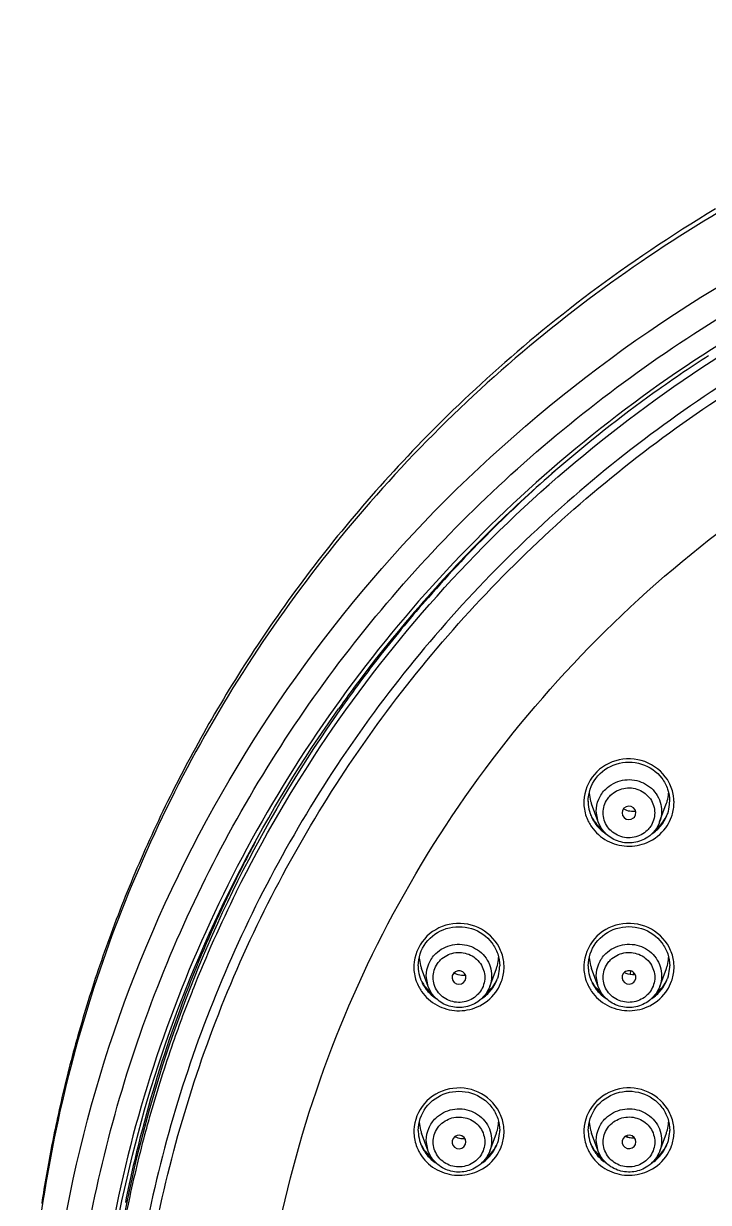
# Model space of a CAD drawing. Extents: x 4680 to 5808, y -3 to 824.
# Drawn here: x 5134.8 to 5164.6, y 553.1 to 604.4 of the extents above; entities that cross this region are included whole.
import ezdxf

# ---------------------------------------------------------------- set-up
doc = ezdxf.new("R2010")
doc.units = 0
doc.header["$LTSCALE"] = 4
doc.header["$MEASUREMENT"] = 0
for name, color, linetype in [('F3A55-R01_DXF_CONTINUOUS_LINE', 7, 'CONTINUOUS'), ('F3A55-R02_DXF_CONTINUOUS_LINE', 7, 'CONTINUOUS'), ('F3A55-R05_DXF_CONTINUOUS_LINE', 7, 'CONTINUOUS')]:
    doc.layers.add(name, color=color, linetype=linetype)

msp = doc.modelspace()

# ---------------------------------------------------------------- linework, layer by layer
at = {"layer": 'F3A55-R01_DXF_CONTINUOUS_LINE', "color": 9, "linetype": 'Continuous'}
for p, q in [((5161.212, 563.169), (5161.206, 563.037)), ((5161.353, 563.021), (5161.357, 563.101)), ((5161.342, 555.915), (5161.343, 555.944))]:
    msp.add_line(p, q, dxfattribs=at)
at = {"layer": 'F3A55-R01_DXF_CONTINUOUS_LINE', "color": 7, "linetype": 'Continuous'}
msp.add_line((5161.03, 555.998), (5161.081, 555.949), dxfattribs=at)
for points in [[(5164.923, 596.348), (5164.557, 596.128), (5164.195, 595.906), (5163.837, 595.683), (5163.482, 595.459), (5163.13, 595.234), (5162.782, 595.007), (5162.438, 594.78), (5162.097, 594.552), (5161.759, 594.324), (5161.425, 594.094), (5161.095, 593.864), (5160.768, 593.633), (5160.444, 593.401), (5160.124, 593.169), (5159.808, 592.937), (5159.495, 592.704), (5159.186, 592.47), (5158.88, 592.237), (5158.577, 592.003), (5158.279, 591.769), (5157.983, 591.535), (5157.692, 591.3), (5157.403, 591.066), (5157.119, 590.832), (5156.837, 590.598), (5156.56, 590.364), (5156.285, 590.13), (5156.015, 589.897), (5155.748, 589.664), (5155.484, 589.432), (5155.224, 589.2), (5154.967, 588.968), (5154.714, 588.737), (5154.465, 588.507), (5154.219, 588.278), (5153.976, 588.05), (5153.738, 587.822), (5153.502, 587.596), (5153.27, 587.37), (5153.041, 587.145), (5152.815, 586.921), (5152.592, 586.697), (5152.372, 586.474), (5152.155, 586.252), (5151.941, 586.031), (5151.729, 585.81), (5151.52, 585.59), (5151.314, 585.37), (5151.11, 585.151), (5150.908, 584.932), (5150.709, 584.714), (5150.512, 584.496), (5150.317, 584.278), (5150.124, 584.06), (5149.933, 583.843), (5149.744, 583.626), (5149.557, 583.409), (5149.371, 583.192), (5149.188, 582.975), (5149.006, 582.758), (5148.826, 582.541), (5148.647, 582.324), (5148.47, 582.107), (5148.295, 581.89), (5148.122, 581.674), (5147.95, 581.457), (5147.78, 581.241), (5147.611, 581.024), (5147.444, 580.808), (5147.279, 580.592), (5147.115, 580.375), (5146.953, 580.159), (5146.792, 579.943), (5146.633, 579.728), (5146.476, 579.512), (5146.319, 579.296), (5146.165, 579.08), (5146.012, 578.865), (5145.86, 578.65), (5145.71, 578.434), (5145.561, 578.219), (5145.414, 578.004), (5145.268, 577.789), (5145.123, 577.574), (5144.98, 577.36), (5144.839, 577.145), (5144.698, 576.93), (5144.559, 576.716), (5144.421, 576.502), (5144.285, 576.288), (5144.15, 576.074), (5144.016, 575.86), (5143.884, 575.646), (5143.753, 575.432), (5143.623, 575.218), (5143.494, 575.005), (5143.367, 574.791), (5143.24, 574.578), (5143.116, 574.365), (5142.992, 574.151), (5142.869, 573.938), (5142.748, 573.725), (5142.628, 573.513), (5142.509, 573.3), (5142.391, 573.087), (5142.275, 572.875), (5142.159, 572.663), (5142.045, 572.45), (5141.932, 572.239), (5141.82, 572.027), (5141.71, 571.815), (5141.6, 571.604), (5141.492, 571.393), (5141.385, 571.182), (5141.279, 570.971), (5141.174, 570.761), (5141.07, 570.551), (5140.967, 570.341), (5140.866, 570.131), (5140.765, 569.922), (5140.666, 569.713), (5140.568, 569.504), (5140.471, 569.295), (5140.375, 569.087), (5140.281, 568.879), (5140.187, 568.672), (5140.094, 568.465), (5140.003, 568.258), (5139.912, 568.051), (5139.823, 567.845), (5139.735, 567.64), (5139.647, 567.434), (5139.561, 567.229), (5139.476, 567.025), (5139.392, 566.821), (5139.309, 566.617), (5139.227, 566.414), (5139.146, 566.211), (5139.066, 566.008), (5138.987, 565.806), (5138.909, 565.605), (5138.832, 565.404), (5138.756, 565.203), (5138.682, 565.003), (5138.608, 564.803), (5138.535, 564.604), (5138.463, 564.406), (5138.392, 564.208), (5138.322, 564.01)], [(5138.322, 564.01), (5138.253, 563.813), (5138.184, 563.617), (5138.117, 563.421), (5138.051, 563.225), (5137.986, 563.03), (5137.921, 562.836), (5137.858, 562.642), (5137.795, 562.449), (5137.734, 562.257), (5137.673, 562.065), (5137.613, 561.874), (5137.554, 561.683), (5137.496, 561.493), (5137.439, 561.303), (5137.383, 561.115), (5137.327, 560.927), (5137.273, 560.739), (5137.219, 560.552), (5137.166, 560.366), (5137.114, 560.181), (5137.063, 559.996), (5137.013, 559.812), (5136.963, 559.629), (5136.914, 559.446), (5136.867, 559.264), (5136.819, 559.083), (5136.773, 558.903), (5136.728, 558.723), (5136.683, 558.544), (5136.639, 558.366), (5136.595, 558.189), (5136.553, 558.012), (5136.511, 557.836), (5136.47, 557.661), (5136.43, 557.486), (5136.39, 557.312), (5136.351, 557.139), (5136.313, 556.967), (5136.276, 556.795), (5136.239, 556.625), (5136.203, 556.454), (5136.167, 556.285), (5136.133, 556.116), (5136.098, 555.948), (5136.065, 555.781), (5136.032, 555.615), (5136, 555.449), (5135.968, 555.284), (5135.937, 555.12), (5135.907, 554.956), (5135.877, 554.793), (5135.848, 554.631), (5135.819, 554.47), (5135.791, 554.309), (5135.764, 554.149), (5135.737, 553.99), (5135.711, 553.831), (5135.685, 553.673), (5135.66, 553.516), (5135.635, 553.359), (5135.611, 553.204), (5135.587, 553.048)]]:
    msp.add_lwpolyline(points, dxfattribs=at)
for centre, radius, start, end in [((5197.435, 539.299), 60.364, 122.94372, 124.15553), ((5197.353, 539.421), 60.217, 124.1558, 125.65689), ((5197.24, 539.575), 60.026, 125.65493, 130.86451), ((5196.885, 539.99), 59.48, 130.86757, 134.37761), ((5196.686, 540.196), 59.194, 134.37895, 138.44571), ((5196.32, 540.519), 58.706, 138.44515, 143.07866), ((5196.092, 540.696), 58.416, 143.08348, 144.54296)]:
    msp.add_arc(centre, radius, start, end, dxfattribs=at)
at = {"layer": 'F3A55-R01_DXF_CONTINUOUS_LINE', "color": 9, "linetype": 'Continuous'}
for centre, radius, start, end in [((5195.396, 541.678), 57.327, 151.78525, 153.96827), ((5195.289, 541.729), 57.208, 153.9676, 158.3351), ((5195.058, 541.823), 56.959, 158.3372, 159.8252), ((5194.868, 541.894), 56.756, 159.826, 165.3083), ((5194.708, 541.938), 56.59, 165.3104, 168.6323)]:
    msp.add_arc(centre, radius, start, end, dxfattribs=at)
for points, knots in [([(5187.683, 604.417), (5183.371, 603.715), (5174.882, 601.443), (5163.15, 595.555), (5152.916, 587.443), (5144.631, 577.453), (5138.656, 566.014), (5135.251, 553.619), (5134.573, 540.813), (5135.953, 532.367), (5137.082, 528.278)], [0, 0, 0, 0, 0.127245, 0.253926, 0.379838, 0.504912, 0.629214, 0.752955, 0.876432, 1, 1, 1, 1]), ([(5135.602, 541.572), (5135.6, 548.632), (5138.217, 562.934), (5149.489, 581.599), (5166.643, 595.356), (5180.629, 600.144), (5187.793, 601.309)], [0, 0, 0, 0, 0.246659, 0.495141, 0.746379, 1, 1, 1, 1]), ([(5136.653, 541.394), (5136.652, 545.286), (5137.446, 553.103), (5140.973, 564.353), (5146.701, 574.72), (5154.403, 583.801), (5163.787, 591.248), (5178.025, 598.619), (5198.143, 602.507), (5218.262, 598.624), (5232.504, 591.262), (5241.888, 583.814), (5249.597, 574.74), (5255.327, 564.374), (5258.858, 553.126), (5259.654, 545.309), (5259.654, 541.417)], [0, 0, 0, 0, 0.061575, 0.123304, 0.185315, 0.247693, 0.310467, 0.373601, 0.500005, 0.626397, 0.689539, 0.752312, 0.814687, 0.876699, 0.938429, 1, 1, 1, 1]), ([(5166.685, 591.426), (5162.497, 588.957), (5154.713, 583.009), (5145.598, 571.582), (5139.605, 558.349), (5137.939, 548.815), (5137.716, 544.051)], [0, 0, 0, 0, 0.252628, 0.50328, 0.752188, 1, 1, 1, 1])]:
    msp.add_open_spline(points, degree=3, knots=knots, dxfattribs=at)
at = {"layer": 'F3A55-R01_DXF_CONTINUOUS_LINE', "color": 7, "linetype": 'Continuous'}
msp.add_open_spline([(5137.914, 544.063), (5138.165, 549.482), (5140.254, 560.335), (5145.344, 570.14), (5148.509, 574.583)], degree=3, knots=[0, 0, 0, 0, 0.498618, 1, 1, 1, 1], dxfattribs=at)
at = {"layer": 'F3A55-R02_DXF_CONTINUOUS_LINE', "color": 7, "linetype": 'Continuous'}
for p, q in [((5159.479, 569.975), (5159.479, 569.974)), ((5162.817, 569.975), (5162.817, 569.976)), ((5152.08, 562.81), (5152.08, 562.809)), ((5155.418, 562.81), (5155.418, 562.81)), ((5159.48, 562.811), (5159.48, 562.81)), ((5162.818, 562.811), (5162.818, 562.811)), ((5152.081, 555.646), (5152.081, 555.645)), ((5155.419, 555.645), (5155.419, 555.646)), ((5159.481, 555.647), (5159.481, 555.646)), ((5162.819, 555.646), (5162.819, 555.647))]:
    msp.add_line(p, q, dxfattribs=at)
for centre, radius, start, end in [((5196.933, 540.336), 59.248, 131.12195, 134.64441), ((5196.633, 540.641), 58.82, 134.64583, 138.7361), ((5196.405, 540.843), 58.515, 138.73722, 141.9087), ((5196.17, 541.029), 58.216, 141.91012, 143.38955), ((5196.042, 541.125), 58.056, 143.38994, 144.85687), ((5161.027, 570.556), 1.653, 180.0169, 184.9002), ((5161.056, 570.559), 1.682, 184.9142, 198.5118), ((5161.24, 570.559), 1.682, 341.5044, 355.102), ((5161.269, 570.556), 1.653, 355.1159, 359.9993), ((5161.041, 570.555), 1.667, 198.5403, 200.3725), ((5161.056, 570.687), 1.727, 202.5446, 204.2339), ((5161.072, 570.695), 1.744, 204.2467, 212.5574), ((5161.078, 570.698), 1.751, 212.5558, 216.9072), ((5161.219, 570.697), 1.75, 323.1155, 335.7289), ((5161.239, 570.687), 1.727, 335.7594, 337.4716), ((5161.255, 570.555), 1.667, 339.6436, 341.4758), ((5161.111, 570.725), 1.794, 216.9687, 230.461), ((5161.185, 570.725), 1.794, 309.5483, 323.0474), ((5153.628, 563.391), 1.653, 180.0169, 184.9002), ((5153.657, 563.394), 1.682, 184.9142, 198.5118), ((5153.841, 563.394), 1.682, 341.5044, 355.102), ((5153.87, 563.391), 1.653, 355.1159, 359.9993), ((5161.028, 563.392), 1.653, 180.0169, 184.9002), ((5161.057, 563.395), 1.682, 184.9142, 198.5118), ((5161.241, 563.395), 1.682, 341.5044, 355.102), ((5161.27, 563.392), 1.653, 355.1159, 359.9993), ((5153.642, 563.39), 1.667, 198.5403, 200.3725), ((5153.657, 563.522), 1.727, 202.5446, 204.2339), ((5153.673, 563.529), 1.744, 204.2467, 212.5574), ((5153.679, 563.533), 1.751, 212.5558, 216.9072), ((5153.82, 563.532), 1.75, 323.1156, 335.7516), ((5153.841, 563.522), 1.727, 335.7823, 337.4716), ((5153.856, 563.39), 1.667, 339.6436, 341.4758), ((5161.042, 563.391), 1.667, 198.5403, 200.3725), ((5161.057, 563.523), 1.727, 202.5446, 204.2339), ((5161.073, 563.53), 1.744, 204.2467, 212.5574), ((5161.079, 563.534), 1.751, 212.5558, 216.9072), ((5161.22, 563.533), 1.75, 323.1156, 335.7516), ((5161.241, 563.523), 1.727, 335.7823, 337.4716), ((5161.256, 563.391), 1.667, 339.6436, 341.4758), ((5153.712, 563.56), 1.794, 216.9687, 230.461), ((5153.786, 563.56), 1.794, 309.5483, 323.0474), ((5161.112, 563.561), 1.794, 216.9687, 230.461), ((5161.186, 563.561), 1.794, 309.5483, 323.0474), ((5153.629, 556.227), 1.653, 180.0169, 184.9002), ((5153.658, 556.23), 1.682, 184.9142, 198.5118), ((5153.842, 556.23), 1.682, 341.5044, 355.102), ((5153.871, 556.227), 1.653, 355.1159, 359.9993), ((5161.029, 556.228), 1.653, 180.0169, 184.9002), ((5161.058, 556.231), 1.682, 184.9142, 198.5118), ((5161.242, 556.231), 1.682, 341.5044, 355.102), ((5161.271, 556.228), 1.653, 355.1159, 359.9993), ((5153.643, 556.226), 1.667, 198.5403, 200.3725), ((5153.658, 556.357), 1.727, 202.5446, 204.2339), ((5153.674, 556.365), 1.744, 204.2467, 212.5574), ((5153.68, 556.369), 1.751, 212.5558, 216.9072), ((5153.821, 556.368), 1.75, 323.1155, 335.7289), ((5153.842, 556.357), 1.727, 335.7594, 337.4716), ((5153.857, 556.226), 1.667, 339.6436, 341.4758), ((5161.043, 556.227), 1.667, 198.5403, 200.3725), ((5161.058, 556.358), 1.727, 202.5446, 204.2339), ((5161.074, 556.366), 1.744, 204.2467, 212.5574), ((5161.08, 556.37), 1.751, 212.5558, 216.9072), ((5161.221, 556.369), 1.75, 323.1156, 335.7516), ((5161.242, 556.358), 1.727, 335.7823, 337.4716), ((5161.257, 556.227), 1.667, 339.6436, 341.4758), ((5153.713, 556.396), 1.794, 216.9687, 230.461), ((5153.787, 556.396), 1.794, 309.5483, 323.0474), ((5161.113, 556.397), 1.794, 216.9687, 230.461), ((5161.187, 556.397), 1.794, 309.5483, 323.0474)]:
    msp.add_arc(centre, radius, start, end, dxfattribs=at)
at = {"layer": 'F3A55-R02_DXF_CONTINUOUS_LINE', "color": 9, "linetype": 'Continuous'}
for centre, radius, start, end in [((5161.265, 570.504), 1.846, 2.0953, 9.2557), ((5161.007, 570.504), 1.822, 177.6268, 180.006), ((5161.03, 570.505), 1.845, 180.0194, 189.2553), ((5161.253, 570.507), 1.858, 342.435, 359.9351), ((5161.275, 570.504), 1.836, 0.009, 2.0923), ((5161.038, 570.507), 1.853, 189.275, 199.2994), ((5161.055, 570.513), 1.872, 199.3123, 207.6564), ((5161.078, 570.571), 1.707, 200.4686, 216.8922), ((5161.218, 570.571), 1.707, 323.1239, 339.5476), ((5161.232, 570.517), 1.881, 327.0777, 340.3225), ((5161.266, 570.504), 1.845, 340.3658, 342.4037), ((5161.067, 570.52), 1.885, 207.6802, 214.8175), ((5161.226, 570.522), 1.889, 323.8226, 327.0761), ((5161.123, 570.613), 1.768, 234.8854, 237.9281), ((5161.173, 570.613), 1.768, 302.0781, 305.1307), ((5195.245, 541.217), 57.135, 153.6295, 158.2608), ((5153.866, 563.339), 1.846, 2.0953, 9.2557), ((5161.266, 563.34), 1.846, 2.0953, 9.2557), ((5153.608, 563.339), 1.822, 177.6268, 180.006), ((5153.631, 563.34), 1.845, 180.0194, 189.2553), ((5153.639, 563.341), 1.853, 189.275, 199.2994), ((5153.854, 563.342), 1.858, 342.435, 359.9351), ((5153.876, 563.339), 1.836, 0.009, 2.0923), ((5161.008, 563.34), 1.822, 177.6268, 180.006), ((5161.031, 563.341), 1.845, 180.0194, 189.2553), ((5161.039, 563.342), 1.853, 189.275, 199.2994), ((5161.254, 563.343), 1.858, 342.435, 359.9351), ((5161.276, 563.34), 1.836, 0.009, 2.0923), ((5153.656, 563.348), 1.872, 199.3123, 207.6564), ((5153.679, 563.406), 1.707, 200.4686, 216.8922), ((5153.819, 563.406), 1.707, 323.1239, 339.5476), ((5153.833, 563.352), 1.881, 327.0777, 340.3436), ((5153.867, 563.339), 1.845, 340.3872, 342.4037), ((5161.056, 563.349), 1.872, 199.3123, 207.6564), ((5161.079, 563.407), 1.707, 200.4686, 216.8922), ((5161.219, 563.407), 1.707, 323.1239, 339.5476), ((5161.233, 563.353), 1.881, 327.0777, 340.3436), ((5161.267, 563.34), 1.845, 340.3872, 342.4037), ((5195.06, 541.294), 56.935, 158.2643, 160.7793), ((5153.668, 563.355), 1.885, 207.6802, 214.8175), ((5153.827, 563.357), 1.889, 323.8226, 327.0761), ((5161.068, 563.356), 1.885, 207.6802, 214.8175), ((5161.227, 563.358), 1.889, 323.8226, 327.0761), ((5153.724, 563.448), 1.768, 234.8854, 237.9281), ((5153.774, 563.448), 1.768, 302.0781, 305.1307), ((5161.124, 563.449), 1.768, 234.8854, 237.9281), ((5161.174, 563.449), 1.768, 302.0781, 305.1307), ((5194.898, 541.35), 56.763, 160.7788, 164.0409), ((5194.714, 541.404), 56.571, 164.0424, 164.8119), ((5153.867, 556.175), 1.846, 2.0953, 9.2557), ((5161.267, 556.176), 1.846, 2.0953, 9.2557), ((5194.684, 541.413), 56.54, 164.812, 168.0186), ((5153.609, 556.175), 1.822, 177.6268, 180.006), ((5153.632, 556.175), 1.845, 180.0194, 189.2553), ((5153.64, 556.177), 1.853, 189.275, 199.2994), ((5153.855, 556.177), 1.858, 342.435, 359.9351), ((5153.877, 556.175), 1.836, 0.009, 2.0923), ((5161.009, 556.176), 1.822, 177.6268, 180.006), ((5161.032, 556.176), 1.845, 180.0194, 189.2553), ((5161.04, 556.178), 1.853, 189.275, 199.2994), ((5161.255, 556.178), 1.858, 342.435, 359.9351), ((5161.277, 556.176), 1.836, 0.009, 2.0923), ((5153.657, 556.184), 1.872, 199.3123, 207.6564), ((5153.68, 556.242), 1.707, 200.4686, 216.8922), ((5153.82, 556.242), 1.707, 323.1239, 339.5476), ((5153.834, 556.188), 1.881, 327.0777, 340.3225), ((5153.868, 556.174), 1.845, 340.3658, 342.4037), ((5161.057, 556.185), 1.872, 199.3123, 207.6564), ((5161.08, 556.243), 1.707, 200.4686, 216.8922), ((5161.22, 556.243), 1.707, 323.1239, 339.5476), ((5161.234, 556.189), 1.881, 327.0777, 340.3436), ((5161.268, 556.175), 1.845, 340.3872, 342.4037), ((5153.669, 556.191), 1.885, 207.6802, 214.8175), ((5153.725, 556.284), 1.768, 234.8854, 237.9281), ((5153.775, 556.284), 1.768, 302.0781, 305.1307), ((5153.828, 556.192), 1.889, 323.8226, 327.0761), ((5161.069, 556.192), 1.885, 207.6802, 214.8175), ((5161.125, 556.285), 1.768, 234.8854, 237.9281), ((5161.175, 556.285), 1.768, 302.0781, 305.1307), ((5161.228, 556.193), 1.889, 323.8226, 327.0761), ((5194.623, 541.426), 56.478, 168.0192, 168.5542)]:
    msp.add_arc(centre, radius, start, end, dxfattribs=at)
for points, knots in [([(5144.055, 566.595), (5146.362, 571.247), (5152.304, 580.002), (5164.39, 590.314), (5178.833, 597.189), (5189.373, 599.156), (5194.67, 599.454)], [0, 0, 0, 0, 0.24713, 0.496361, 0.747542, 1, 1, 1, 1]), ([(5198.144, 598.415), (5194.285, 598.414), (5186.555, 597.678), (5175.415, 594.407), (5165.139, 589.095), (5156.128, 581.942), (5148.727, 573.221), (5143.225, 563.263), (5139.835, 552.457), (5139.072, 544.948), (5139.073, 541.209)], [0, 0, 0, 0, 0.126979, 0.253656, 0.379783, 0.505185, 0.629798, 0.753677, 0.876989, 1, 1, 1, 1]), ([(5139.49, 541.189), (5139.49, 544.901), (5140.247, 552.357), (5143.613, 563.087), (5149.077, 572.974), (5156.425, 581.634), (5165.372, 588.736), (5175.575, 594.011), (5186.637, 597.258), (5194.312, 597.99), (5198.144, 597.99)], [0, 0, 0, 0, 0.123011, 0.246323, 0.370202, 0.494815, 0.620217, 0.746344, 0.873021, 1, 1, 1, 1]), ([(5145.684, 550.797), (5146.624, 555.962), (5150.182, 566.103), (5159.945, 578.944), (5173.213, 588.344), (5183.589, 591.74), (5188.898, 592.646)], [0, 0, 0, 0, 0.24678, 0.495573, 0.746799, 1, 1, 1, 1]), ([(5162.899, 571.364), (5162.705, 571.733), (5162.04, 572.356), (5160.705, 572.497), (5159.541, 571.832), (5159.203, 570.991), (5159.186, 570.58)], [0, 0, 0, 0, 0.249381, 0.502551, 0.753689, 1, 1, 1, 1]), ([(5160.197, 568.842), (5160.46, 568.701), (5161.058, 568.537), (5161.668, 568.649), (5161.943, 568.767)], [0, 0, 0, 0, 0.499695, 1, 1, 1, 1]), ([(5155.5, 564.199), (5155.306, 564.568), (5154.641, 565.191), (5153.306, 565.332), (5152.142, 564.667), (5151.804, 563.825), (5151.787, 563.415)], [0, 0, 0, 0, 0.249381, 0.502551, 0.753689, 1, 1, 1, 1]), ([(5162.9, 564.2), (5162.706, 564.569), (5162.041, 565.192), (5160.706, 565.333), (5159.542, 564.668), (5159.204, 563.827), (5159.187, 563.416)], [0, 0, 0, 0, 0.249381, 0.502551, 0.753689, 1, 1, 1, 1]), ([(5152.798, 561.677), (5153.061, 561.536), (5153.659, 561.371), (5154.269, 561.484), (5154.544, 561.601)], [0, 0, 0, 0, 0.499695, 1, 1, 1, 1]), ([(5160.198, 561.678), (5160.461, 561.537), (5161.059, 561.373), (5161.669, 561.485), (5161.944, 561.602)], [0, 0, 0, 0, 0.499695, 1, 1, 1, 1]), ([(5155.501, 557.035), (5155.307, 557.404), (5154.642, 558.027), (5153.307, 558.168), (5152.143, 557.503), (5151.805, 556.661), (5151.788, 556.25)], [0, 0, 0, 0, 0.249381, 0.502551, 0.753689, 1, 1, 1, 1]), ([(5162.901, 557.036), (5162.707, 557.405), (5162.042, 558.028), (5160.707, 558.169), (5159.543, 557.504), (5159.205, 556.662), (5159.188, 556.251)], [0, 0, 0, 0, 0.249381, 0.502551, 0.753689, 1, 1, 1, 1]), ([(5152.799, 554.512), (5153.062, 554.371), (5153.66, 554.207), (5154.27, 554.319), (5154.545, 554.437)], [0, 0, 0, 0, 0.499695, 1, 1, 1, 1]), ([(5160.199, 554.513), (5160.462, 554.372), (5161.06, 554.208), (5161.67, 554.32), (5161.945, 554.438)], [0, 0, 0, 0, 0.499695, 1, 1, 1, 1])]:
    msp.add_open_spline(points, degree=3, knots=knots, dxfattribs=at)
at = {"layer": 'F3A55-R02_DXF_CONTINUOUS_LINE', "color": 7, "linetype": 'Continuous'}
for points, knots in [([(5148.569, 574.543), (5145.435, 570.091), (5140.413, 560.275), (5138.402, 549.429), (5138.191, 544.018)], [0, 0, 0, 0, 0.501363, 1, 1, 1, 1]), ([(5159.375, 570.552), (5159.375, 570.905), (5159.622, 571.637), (5160.568, 572.288), (5161.721, 572.294), (5162.364, 571.847), (5162.581, 571.559)], [0, 0, 0, 0, 0.245001, 0.49554, 0.749435, 1, 1, 1, 1]), ([(5151.976, 563.387), (5151.976, 563.739), (5152.223, 564.472), (5153.169, 565.123), (5154.322, 565.128), (5154.965, 564.682), (5155.182, 564.394)], [0, 0, 0, 0, 0.245001, 0.49554, 0.749435, 1, 1, 1, 1]), ([(5159.376, 563.388), (5159.376, 563.74), (5159.623, 564.473), (5160.569, 565.124), (5161.722, 565.129), (5162.365, 564.683), (5162.582, 564.395)], [0, 0, 0, 0, 0.245001, 0.49554, 0.749435, 1, 1, 1, 1]), ([(5151.977, 556.222), (5151.977, 556.575), (5152.224, 557.308), (5153.17, 557.959), (5154.323, 557.964), (5154.966, 557.518), (5155.183, 557.23)], [0, 0, 0, 0, 0.245001, 0.49554, 0.749435, 1, 1, 1, 1]), ([(5159.377, 556.223), (5159.377, 556.576), (5159.624, 557.309), (5160.57, 557.96), (5161.723, 557.965), (5162.366, 557.519), (5162.583, 557.231)], [0, 0, 0, 0, 0.245001, 0.49554, 0.749435, 1, 1, 1, 1])]:
    msp.add_open_spline(points, degree=3, knots=knots, dxfattribs=at)
for points in [[(5162.581, 571.559), (5162.69, 571.416), (5162.776, 571.253), (5162.834, 571.082)], [(5162.834, 571.082), (5162.891, 570.912), (5162.921, 570.731), (5162.921, 570.552)], [(5155.182, 564.394), (5155.291, 564.25), (5155.377, 564.087), (5155.435, 563.917)], [(5162.582, 564.395), (5162.691, 564.251), (5162.777, 564.088), (5162.835, 563.918)], [(5155.435, 563.917), (5155.492, 563.747), (5155.522, 563.566), (5155.522, 563.387)], [(5162.835, 563.918), (5162.892, 563.748), (5162.922, 563.567), (5162.922, 563.388)], [(5155.183, 557.23), (5155.292, 557.086), (5155.378, 556.923), (5155.436, 556.753)], [(5162.583, 557.231), (5162.692, 557.087), (5162.778, 556.924), (5162.836, 556.754)], [(5155.436, 556.753), (5155.493, 556.583), (5155.523, 556.402), (5155.523, 556.223)], [(5162.836, 556.754), (5162.893, 556.584), (5162.923, 556.403), (5162.923, 556.224)]]:
    msp.add_open_spline(points, degree=3, dxfattribs=at)
at = {"layer": 'F3A55-R02_DXF_CONTINUOUS_LINE', "color": 9, "linetype": 'Continuous'}
for points in [[(5163.087, 570.801), (5163.055, 570.996), (5162.991, 571.189), (5162.899, 571.364)], [(5159.519, 569.444), (5159.692, 569.196), (5159.931, 568.985), (5160.197, 568.842)], [(5159.713, 569.547), (5159.822, 569.401), (5159.957, 569.271), (5160.105, 569.167)], [(5161.943, 568.767), (5162.259, 568.902), (5162.548, 569.129), (5162.75, 569.407)], [(5162.191, 569.167), (5162.34, 569.272), (5162.474, 569.401), (5162.583, 569.547)], [(5155.688, 563.636), (5155.656, 563.831), (5155.592, 564.024), (5155.5, 564.199)], [(5163.088, 563.637), (5163.056, 563.832), (5162.992, 564.025), (5162.9, 564.2)], [(5152.12, 562.279), (5152.293, 562.03), (5152.532, 561.819), (5152.798, 561.677)], [(5152.314, 562.381), (5152.423, 562.236), (5152.558, 562.106), (5152.707, 562.001)], [(5154.544, 561.601), (5154.86, 561.737), (5155.149, 561.964), (5155.351, 562.241)], [(5154.792, 562.002), (5154.941, 562.106), (5155.075, 562.236), (5155.184, 562.382)], [(5159.52, 562.28), (5159.693, 562.031), (5159.932, 561.82), (5160.198, 561.678)], [(5159.714, 562.382), (5159.823, 562.237), (5159.958, 562.107), (5160.107, 562.002)], [(5161.944, 561.602), (5162.26, 561.738), (5162.549, 561.965), (5162.751, 562.242)], [(5162.192, 562.003), (5162.341, 562.108), (5162.475, 562.237), (5162.584, 562.383)], [(5155.689, 556.471), (5155.657, 556.667), (5155.593, 556.859), (5155.501, 557.035)], [(5163.089, 556.472), (5163.057, 556.668), (5162.993, 556.861), (5162.901, 557.036)], [(5152.121, 555.114), (5152.294, 554.866), (5152.533, 554.655), (5152.799, 554.512)], [(5152.315, 555.217), (5152.424, 555.071), (5152.559, 554.942), (5152.708, 554.837)], [(5154.545, 554.437), (5154.861, 554.573), (5155.15, 554.8), (5155.352, 555.077)], [(5154.793, 554.837), (5154.942, 554.942), (5155.076, 555.072), (5155.185, 555.217)], [(5159.521, 555.115), (5159.694, 554.867), (5159.933, 554.656), (5160.199, 554.513)], [(5159.715, 555.218), (5159.824, 555.072), (5159.959, 554.943), (5160.108, 554.838)], [(5161.945, 554.438), (5162.261, 554.574), (5162.55, 554.801), (5162.752, 555.078)], [(5162.193, 554.839), (5162.342, 554.943), (5162.476, 555.073), (5162.585, 555.218)]]:
    msp.add_open_spline(points, degree=3, dxfattribs=at)
at = {"layer": 'F3A55-R05_DXF_CONTINUOUS_LINE', "color": 7, "linetype": 'Continuous'}
for p, q in [((5159.81, 569.657), (5159.52, 570.439)), ((5162.486, 569.657), (5162.776, 570.439)), ((5161.352, 569.835), (5161.386, 569.869)), ((5152.411, 562.491), (5152.121, 563.273)), ((5155.087, 562.492), (5155.377, 563.274)), ((5159.811, 562.492), (5159.521, 563.274)), ((5162.487, 562.493), (5162.777, 563.275)), ((5153.947, 562.672), (5154.022, 562.756)), ((5161.365, 562.683), (5161.41, 562.738)), ((5152.412, 555.327), (5152.122, 556.109)), ((5155.088, 555.327), (5155.378, 556.109)), ((5159.812, 555.328), (5159.522, 556.11)), ((5162.488, 555.329), (5162.778, 556.11)), ((5153.963, 555.513), (5154.039, 555.631)), ((5161.376, 555.529), (5161.432, 555.616))]:
    msp.add_line(p, q, dxfattribs=at)
at = {"layer": 'F3A55-R05_DXF_CONTINUOUS_LINE', "color": 9, "linetype": 'Continuous'}
for p, q in [((5159.81, 569.657), (5159.727, 570.122)), ((5152.411, 562.491), (5152.328, 562.957)), ((5159.811, 562.492), (5159.728, 562.958)), ((5152.412, 555.327), (5152.329, 555.793)), ((5159.812, 555.328), (5159.729, 555.794))]:
    msp.add_line(p, q, dxfattribs=at)
at = {"layer": 'F3A55-R05_DXF_CONTINUOUS_LINE', "color": 7, "linetype": 'Continuous'}
for centre, radius, start, end in [((5161.057, 571.008), 1.639, 183.3182, 195.5358), ((5161.239, 571.008), 1.639, 344.4804, 356.6962), ((5161.046, 571.005), 1.628, 195.5417, 200.3679), ((5161.333, 571.072), 0.948, 243.4459, 261.5863), ((5161.25, 571.005), 1.628, 339.6486, 344.475), ((5161.332, 571.079), 0.955, 261.6704, 276.1805), ((5153.658, 563.843), 1.639, 183.3182, 195.5358), ((5153.84, 563.843), 1.639, 344.6284, 356.6966), ((5161.058, 563.844), 1.639, 183.3182, 195.5358), ((5161.24, 563.844), 1.639, 344.6284, 356.6966), ((5153.647, 563.84), 1.628, 195.5417, 200.3679), ((5153.968, 563.936), 0.953, 243.5911, 253.9404), ((5153.851, 563.84), 1.628, 339.649, 344.6239), ((5161.047, 563.841), 1.628, 195.5417, 200.3679), ((5161.328, 563.928), 0.912, 245.7256, 249.6635), ((5161.251, 563.841), 1.628, 339.649, 344.6239), ((5153.971, 563.95), 0.967, 254.0298, 272.9502), ((5153.659, 556.678), 1.639, 183.3182, 195.5358), ((5153.841, 556.678), 1.639, 344.4804, 356.6962), ((5161.059, 556.679), 1.639, 183.3182, 195.5358), ((5161.241, 556.68), 1.639, 344.6284, 356.6966), ((5153.648, 556.675), 1.628, 195.5417, 200.3679), ((5153.971, 556.815), 0.947, 245.7037, 261.8165), ((5153.971, 556.818), 0.95, 261.8726, 272.1272), ((5153.852, 556.676), 1.628, 339.6486, 344.475), ((5161.048, 556.677), 1.628, 195.5417, 200.3679), ((5161.333, 556.809), 0.906, 248.9472, 258.5669), ((5161.334, 556.818), 0.915, 258.6235, 272.4014), ((5161.252, 556.677), 1.628, 339.649, 344.6239)]:
    msp.add_arc(centre, radius, start, end, dxfattribs=at)
for centre, major_axis, ratio, start_param, end_param in [((5161.15, 570.052), (0.302, -0.006), 0.967824, -0.654313, 5.464372), ((5153.751, 562.887), (0.303, -0.005), 0.967248, -0.445582, 5.453552), ((5161.151, 562.889), (0.302, -0.005), 0.967611, -0.525219, 5.516729), ((5153.752, 555.724), (0.302, -0.004), 0.967099, -0.309772, 5.493399), ((5161.152, 555.725), (0.302, -0.003), 0.967458, -0.37043, 5.558577)]:
    msp.add_ellipse(centre, major_axis=major_axis, ratio=ratio, start_param=start_param, end_param=end_param, dxfattribs=at)
at = {"layer": 'F3A55-R05_DXF_CONTINUOUS_LINE', "color": 9, "linetype": 'Continuous'}
for points, knots in [([(5160.137, 571.089), (5160.332, 571.281), (5160.852, 571.553), (5161.714, 571.472), (5162.395, 570.943), (5162.569, 570.39), (5162.57, 570.123)], [0, 0, 0, 0, 0.251321, 0.504345, 0.754245, 1, 1, 1, 1]), ([(5159.727, 570.122), (5159.726, 570.3), (5159.8, 570.661), (5160.008, 570.964), (5160.137, 571.089)], [0, 0, 0, 0, 0.497793, 1, 1, 1, 1]), ([(5160.025, 570.054), (5160.025, 570.263), (5160.117, 570.553), (5160.298, 570.768), (5160.349, 570.817)], [0, 0, 0, 0, 0.745726, 1, 1, 1, 1]), ([(5160.349, 570.817), (5160.504, 570.969), (5160.914, 571.183), (5161.595, 571.12), (5162.133, 570.702), (5162.271, 570.265), (5162.271, 570.054)], [0, 0, 0, 0, 0.251337, 0.504345, 0.754229, 1, 1, 1, 1]), ([(5161.947, 569.29), (5161.792, 569.139), (5161.382, 568.924), (5160.701, 568.988), (5160.163, 569.405), (5160.025, 569.842), (5160.025, 570.054)], [0, 0, 0, 0, 0.251337, 0.504345, 0.754229, 1, 1, 1, 1]), ([(5162.271, 570.054), (5162.271, 569.845), (5162.18, 569.555), (5161.998, 569.34), (5161.947, 569.29)], [0, 0, 0, 0, 0.745726, 1, 1, 1, 1]), ([(5152.738, 563.924), (5152.933, 564.116), (5153.453, 564.387), (5154.315, 564.307), (5154.996, 563.778), (5155.17, 563.225), (5155.171, 562.957)], [0, 0, 0, 0, 0.251321, 0.504345, 0.754245, 1, 1, 1, 1]), ([(5160.138, 563.925), (5160.333, 564.117), (5160.853, 564.388), (5161.715, 564.308), (5162.396, 563.779), (5162.57, 563.226), (5162.571, 562.958)], [0, 0, 0, 0, 0.251321, 0.504345, 0.754245, 1, 1, 1, 1]), ([(5152.328, 562.957), (5152.327, 563.135), (5152.401, 563.496), (5152.609, 563.798), (5152.738, 563.924)], [0, 0, 0, 0, 0.497793, 1, 1, 1, 1]), ([(5152.626, 562.888), (5152.626, 563.098), (5152.718, 563.387), (5152.899, 563.602), (5152.95, 563.652)], [0, 0, 0, 0, 0.745726, 1, 1, 1, 1]), ([(5152.95, 563.652), (5153.105, 563.804), (5153.515, 564.018), (5154.196, 563.954), (5154.734, 563.537), (5154.872, 563.1), (5154.872, 562.889)], [0, 0, 0, 0, 0.251337, 0.504345, 0.754229, 1, 1, 1, 1]), ([(5159.728, 562.958), (5159.727, 563.136), (5159.801, 563.497), (5160.009, 563.8), (5160.138, 563.925)], [0, 0, 0, 0, 0.497793, 1, 1, 1, 1]), ([(5160.026, 562.889), (5160.026, 563.099), (5160.118, 563.388), (5160.299, 563.603), (5160.35, 563.653)], [0, 0, 0, 0, 0.745726, 1, 1, 1, 1]), ([(5160.35, 563.653), (5160.505, 563.805), (5160.915, 564.019), (5161.596, 563.955), (5162.134, 563.538), (5162.272, 563.101), (5162.272, 562.89)], [0, 0, 0, 0, 0.251337, 0.504345, 0.754229, 1, 1, 1, 1]), ([(5154.548, 562.125), (5154.393, 561.973), (5153.983, 561.759), (5153.302, 561.823), (5152.764, 562.24), (5152.626, 562.677), (5152.626, 562.888)], [0, 0, 0, 0, 0.251337, 0.504345, 0.754229, 1, 1, 1, 1]), ([(5154.872, 562.889), (5154.872, 562.679), (5154.781, 562.39), (5154.599, 562.175), (5154.548, 562.125)], [0, 0, 0, 0, 0.745726, 1, 1, 1, 1]), ([(5161.948, 562.126), (5161.793, 561.974), (5161.383, 561.76), (5160.702, 561.824), (5160.164, 562.241), (5160.026, 562.678), (5160.026, 562.889)], [0, 0, 0, 0, 0.251337, 0.504345, 0.754229, 1, 1, 1, 1]), ([(5162.272, 562.89), (5162.272, 562.68), (5162.181, 562.391), (5161.999, 562.176), (5161.948, 562.126)], [0, 0, 0, 0, 0.745726, 1, 1, 1, 1]), ([(5152.739, 556.76), (5152.934, 556.952), (5153.454, 557.223), (5154.316, 557.143), (5154.997, 556.614), (5155.171, 556.061), (5155.172, 555.793)], [0, 0, 0, 0, 0.251321, 0.504345, 0.754245, 1, 1, 1, 1]), ([(5160.139, 556.761), (5160.334, 556.953), (5160.854, 557.224), (5161.716, 557.144), (5162.397, 556.615), (5162.571, 556.062), (5162.572, 555.794)], [0, 0, 0, 0, 0.251321, 0.504345, 0.754245, 1, 1, 1, 1]), ([(5152.329, 555.793), (5152.329, 555.97), (5152.402, 556.331), (5152.61, 556.634), (5152.739, 556.76)], [0, 0, 0, 0, 0.497793, 1, 1, 1, 1]), ([(5152.627, 555.724), (5152.627, 555.933), (5152.719, 556.223), (5152.9, 556.438), (5152.951, 556.488)], [0, 0, 0, 0, 0.745726, 1, 1, 1, 1]), ([(5152.951, 556.488), (5153.106, 556.639), (5153.516, 556.854), (5154.197, 556.79), (5154.735, 556.373), (5154.873, 555.936), (5154.873, 555.724)], [0, 0, 0, 0, 0.251337, 0.504345, 0.754229, 1, 1, 1, 1]), ([(5159.729, 555.794), (5159.729, 555.971), (5159.802, 556.332), (5160.01, 556.635), (5160.139, 556.761)], [0, 0, 0, 0, 0.497793, 1, 1, 1, 1]), ([(5160.027, 555.725), (5160.027, 555.934), (5160.119, 556.224), (5160.3, 556.439), (5160.351, 556.489)], [0, 0, 0, 0, 0.745726, 1, 1, 1, 1]), ([(5160.351, 556.489), (5160.506, 556.64), (5160.916, 556.855), (5161.597, 556.791), (5162.135, 556.374), (5162.273, 555.937), (5162.273, 555.725)], [0, 0, 0, 0, 0.251337, 0.504345, 0.754229, 1, 1, 1, 1]), ([(5154.549, 554.961), (5154.394, 554.809), (5153.984, 554.595), (5153.303, 554.658), (5152.765, 555.076), (5152.627, 555.513), (5152.627, 555.724)], [0, 0, 0, 0, 0.251337, 0.504345, 0.754229, 1, 1, 1, 1]), ([(5154.873, 555.724), (5154.873, 555.515), (5154.782, 555.225), (5154.6, 555.01), (5154.549, 554.961)], [0, 0, 0, 0, 0.745726, 1, 1, 1, 1]), ([(5161.949, 554.962), (5161.794, 554.81), (5161.384, 554.596), (5160.703, 554.659), (5160.165, 555.077), (5160.027, 555.514), (5160.027, 555.725)], [0, 0, 0, 0, 0.251337, 0.504345, 0.754229, 1, 1, 1, 1]), ([(5162.273, 555.725), (5162.273, 555.516), (5162.182, 555.227), (5162, 555.012), (5161.949, 554.962)], [0, 0, 0, 0, 0.745726, 1, 1, 1, 1])]:
    msp.add_open_spline(points, degree=3, knots=knots, dxfattribs=at)
for points in [[(5162.57, 570.123), (5162.57, 569.965), (5162.541, 569.805), (5162.486, 569.657)], [(5155.171, 562.957), (5155.171, 562.8), (5155.142, 562.64), (5155.087, 562.492)], [(5162.571, 562.958), (5162.571, 562.801), (5162.542, 562.641), (5162.487, 562.493)], [(5155.172, 555.793), (5155.172, 555.635), (5155.143, 555.475), (5155.088, 555.327)], [(5162.572, 555.794), (5162.572, 555.636), (5162.543, 555.476), (5162.488, 555.329)]]:
    msp.add_open_spline(points, degree=3, dxfattribs=at)
at = {"layer": 'F3A55-R05_DXF_CONTINUOUS_LINE', "color": 7, "linetype": 'Continuous'}
for points in [[(5161.966, 568.994), (5161.789, 568.873), (5161.372, 568.709), (5160.708, 568.759), (5160.132, 569.088), (5159.884, 569.458), (5159.81, 569.657)], [(5154.567, 561.829), (5154.39, 561.707), (5153.973, 561.544), (5153.309, 561.593), (5152.733, 561.922), (5152.485, 562.292), (5152.411, 562.491)], [(5161.967, 561.83), (5161.79, 561.708), (5161.373, 561.545), (5160.709, 561.594), (5160.133, 561.923), (5159.885, 562.293), (5159.811, 562.492)], [(5154.568, 554.664), (5154.391, 554.543), (5153.974, 554.38), (5153.31, 554.429), (5152.734, 554.758), (5152.486, 555.128), (5152.412, 555.327)], [(5161.968, 554.666), (5161.791, 554.544), (5161.374, 554.381), (5160.71, 554.43), (5160.134, 554.759), (5159.886, 555.129), (5159.812, 555.328)]]:
    msp.add_open_spline(points, degree=3, knots=[0, 0, 0, 0, 0.250689, 0.502054, 0.752115, 1, 1, 1, 1], dxfattribs=at)
for points in [[(5162.279, 569.287), (5162.19, 569.174), (5162.084, 569.075), (5161.966, 568.994)], [(5162.486, 569.657), (5162.437, 569.524), (5162.366, 569.398), (5162.279, 569.287)], [(5161.011, 563.073), (5161.137, 563.027), (5161.275, 563.008), (5161.409, 563.019)], [(5154.88, 562.122), (5154.791, 562.009), (5154.685, 561.909), (5154.567, 561.829)], [(5155.087, 562.492), (5155.038, 562.359), (5154.967, 562.233), (5154.88, 562.122)], [(5162.28, 562.123), (5162.191, 562.01), (5162.085, 561.91), (5161.967, 561.83)], [(5162.487, 562.493), (5162.438, 562.36), (5162.367, 562.234), (5162.28, 562.123)], [(5154.881, 554.957), (5154.792, 554.845), (5154.686, 554.745), (5154.568, 554.664)], [(5155.088, 555.327), (5155.039, 555.195), (5154.968, 555.069), (5154.881, 554.957)], [(5162.281, 554.958), (5162.192, 554.846), (5162.086, 554.746), (5161.968, 554.666)], [(5162.488, 555.329), (5162.439, 555.196), (5162.368, 555.07), (5162.281, 554.958)]]:
    msp.add_open_spline(points, degree=3, dxfattribs=at)

doc.saveas('drawing.dxf')
